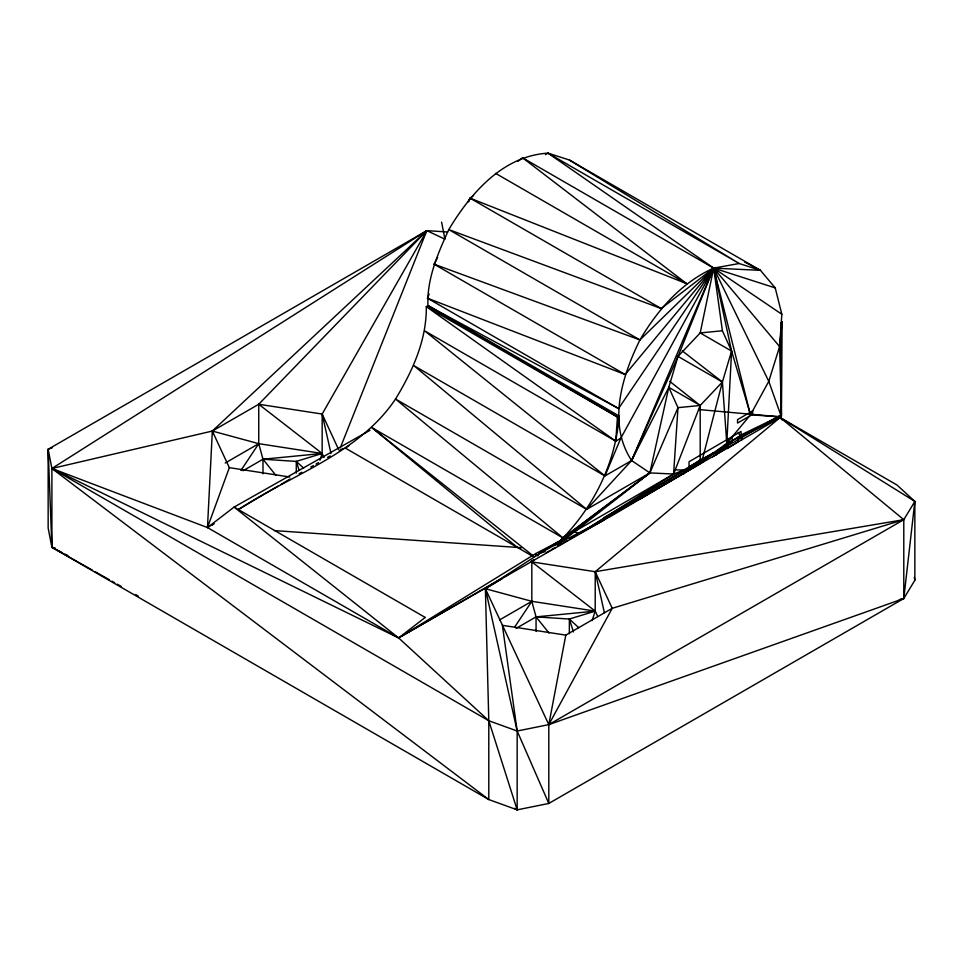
<?xml version="1.0" encoding="UTF-8"?>
<svg xmlns="http://www.w3.org/2000/svg" width="963" height="963" viewBox="0 0 963 963"><rect width="100%" height="100%" fill="white"/><g stroke="black" fill="none" stroke-linecap="round" stroke-linejoin="round"><path stroke-width="1.44" d="M782.112 321.919L781.438 415.378L780.223 417.605L581.11 532.551L673.594 474.037L683.321 470.293L689.051 466.983L716.255 451.069L726.788 443.317L750.514 414.8L768.775 381.348L779.609 346.584L782.112 321.919L781.27 322.4M447.639 231.987L426.826 230.639L212.329 431.051L207.478 527.568L398.622 637.927L488.795 720.733L517.167 731.025L548.802 724.633L903.788 598.517L914.85 580.256L914.85 501.422L897.022 485.039L780.223 417.605L781.426 416.895L768.775 381.348L713.679 268.123L548.043 153.153C502.891 155.813 470.486 193.334 448.782 229.579C437.924 253.45 426.729 278.933 427.969 305.668L617.439 416.991L619.113 416.016L427.969 305.668L426.296 306.631C426.765 339.975 412.525 371.104 395.528 399.043C358.549 454.127 291.536 474.302 238.571 509.608M732.181 440.717L742.93 434L781.438 415.378L779.609 346.584L781.836 314.263L775.215 287.901L760.457 270.35L739.187 263.513L713.679 268.123L722.394 330.754L731.591 351.074L722.394 382.022L700.197 405.471L673.594 474.037L573.972 531.841L558.612 541.639L535.801 553.532L401.114 636.483L603.982 520.032L603.982 517.661L779.561 415.607L779.561 417.978L726.788 443.317L731.591 351.074L713.679 268.123L522.536 157.763L517.865 161.363M441.596 222.104L444.93 239.185L426.826 230.639L48.15 449.264L48.15 528.085L51.906 547.309L488.795 799.555L517.167 809.847L548.802 803.455L903.788 598.517L914.85 501.422L780.223 417.605L782.088 419.952M619.113 416.016C615.778 461.831 594.725 505.045 562.958 537.908L560.767 540.002L649.881 472.905L677.988 407.662L668.791 387.343L677.988 356.394L713.679 268.123L760.457 270.35L569.326 159.99L548.043 153.153L545.443 154.658M726.535 445.002L730.845 441.355M537.691 555.916L539.027 553.436L555.507 544.817L558.083 541.663L485.388 588.706L517.167 731.025L548.802 803.455L548.802 724.633L565.799 635.123L612.215 608.315L903.788 519.683L914.85 501.422M640.539 498.774L701.425 463.022L700.197 460.013L700.197 405.471L677.988 407.662L673.594 474.037L649.881 472.905L631.62 460.543C607.28 423.491 621.893 376.425 639.926 339.939C657.609 309.917 681.335 282.616 713.679 268.123L775.215 287.901M557.204 545.19L649.881 472.905L586.672 509.391L413.789 365.591L604.933 475.939L631.62 460.543L668.791 387.343L649.881 472.905L562.958 537.908L395.528 399.043L586.672 509.391L631.62 460.543L677.988 356.394L700.197 332.945L713.679 268.123L781.836 314.263M780.909 417.208L780.909 322.617M319.933 460.23L322.16 453.477L322.16 414.054L426.826 230.639L51.906 468.487L51.906 547.309L92.412 570.18M592.089 620.569L595.218 611.12L595.218 571.709L779.561 417.978M501.952 578.847L485.388 588.706L488.795 720.733L488.795 799.555L51.906 468.487L212.329 431.051L229.326 467.657L207.478 527.568L51.906 468.487L48.15 449.264L52.375 447.699M468.969 200.966L470.064 198.173L473.555 195.477M340.264 447.879L426.826 230.639L258.746 404.255L212.329 431.051L212.979 433.976M620.786 438.273L604.933 475.939L424.623 330.815L615.766 441.174L620.786 438.273L713.679 268.123L779.609 346.584M749.852 412.501L713.679 268.123L618.559 408.529L427.416 298.169L429.161 294.064M468.897 200.918L470.064 198.173L686.715 283.688L522.536 157.763M631.62 460.543L713.679 268.123L661.208 308.533L448.782 229.579L639.926 339.939L713.679 268.123L625.18 374.523L427.416 298.169M625.18 374.523L434.036 264.163L437.635 257.566M467.898 202.134L470.064 198.173L661.208 308.533M597.746 616.549L595.218 611.12L531.817 601.309L485.388 588.706L548.802 724.633L612.215 608.315L595.218 571.709L531.817 561.898L531.817 601.309L536.054 616.886L536.054 631.475M240.919 470.474L258.746 443.666L258.746 404.255L322.16 414.054L338.519 449.312M514.784 626.901L531.817 601.309L499.58 619.919M675.232 469.812L688.918 470.305L700.197 460.013L719.554 450.383M712.596 456.895L728.197 446.94L728.004 439.248M688.918 470.305L713.703 452.634L701.425 463.022L722.394 382.022L682.225 350.833M700.197 460.013L689.051 466.983L689.051 461.734L741.029 431.46L741.546 440.235M581.074 532.527L683.321 470.293L683.983 473.916M531.263 561.417L533.803 559.9M213.846 523.848L211.258 525.365L213.87 523.872M238.415 509.403L278.512 485.834M281.1 484.317L290.152 478.996M716.604 454.837L716.255 451.069L725.043 446.074L726.367 446.447M225.222 463.022L258.746 443.666L322.16 453.477L324.05 457.545M243.037 470.751L262.983 459.231L322.16 453.477L258.746 404.255M299.18 473.748L301.756 472.255M310.784 467.043L313.36 465.562M315.948 464.07L318.524 462.577M327.552 457.365L330.128 455.884M209.97 526.135L207.478 527.568L234.081 507.092L369.948 430.341M348.943 445.881L345.211 448.036L532.551 556.193M501.242 578.667L398.622 637.927L51.906 468.487L488.795 720.733L517.167 809.847L514.555 808.366M505.142 576.416L507.742 574.911M531.155 561.393L533.755 559.888M546.31 552.654L550.054 550.499M551.293 549.777L555.182 547.526M557.77 546.033L566.846 540.797M569.434 539.292L578.51 534.056M516.096 628.406L536.054 616.886L595.218 611.12L531.817 561.898M548.802 724.633L903.788 519.683L780.223 417.605M339.157 450.672L343.033 448.433M581.074 532.611L611.854 515.674L687.823 470.943L684.705 470.558M726.68 444.16L723.646 445.737L725.043 446.074M555.507 544.817L603.982 520.032M727.667 444.412L732.181 442.077L732.181 436.841M717.387 450.576L727.041 447.663L726.872 446.11L728.197 446.94M212.329 431.051L258.746 443.666L262.983 459.231L296.291 461.397L322.16 453.477M548.994 633.052L536.054 616.886L569.35 619.04L595.218 611.12M539.027 553.436L545.214 551.582M903.788 598.517L899.454 599.756L903.788 598.517L903.788 519.683L595.218 571.709L604.367 612.649M700.197 332.945L722.394 330.754M700.39 333.066L731.591 351.074L750.514 414.8L780.632 416.847M274.443 530.601L521.777 547.73M559.082 541.278L561.935 541.519M698.62 409.528L777.755 416.654M229.326 467.657L289.779 477.01M565.799 635.123L502.385 625.312L517.167 731.025L517.167 809.847M579.81 533.309L573.972 531.841M434.036 264.163L639.926 339.939M62.583 552.822L51.906 547.309L48.15 449.264M65.255 554.194L67.928 555.579M744.543 261.972L760.457 270.35M427.969 305.668L618.559 408.529M95.036 571.649L109.409 579.762M112.021 581.231L114.633 582.711M117.245 584.192L121.169 586.395M135.542 594.508L138.154 595.989M548.043 153.153L739.187 263.513L569.326 159.99M495.572 173.34L686.715 283.688M676.893 355.756L722.394 382.022L726.788 443.317M668.984 387.451L700.197 405.471L669.694 381.312M517.348 547.417L371.814 427.548L562.958 537.908M371.814 427.548L534.008 556.518M569.35 633.642L569.35 619.04L578.787 627.72M296.291 473.074L296.291 461.397L303.634 468.138M275.936 475.397L262.983 459.231L262.983 473.832M738.152 432.568L742.341 438.791M569.35 619.04L573.466 631.921M296.291 461.397L299.036 469.98M322.16 414.054L330.983 453.537M914.296 577.319L914.85 580.256M727.041 447.663L727.197 448.638L738.079 441.836L737.562 437.358M535.801 553.532L536.054 555.314M617.439 416.991L615.766 441.174L426.296 306.631L617.439 416.991M425.213 617.439L398.622 637.927L234.081 507.092L425.213 617.439M752.621 410.912L737.538 419.615L737.538 423.058L752.621 414.355L752.621 410.912M54.843 547.947L51.906 547.309L54.831 547.971"/></g></svg>
